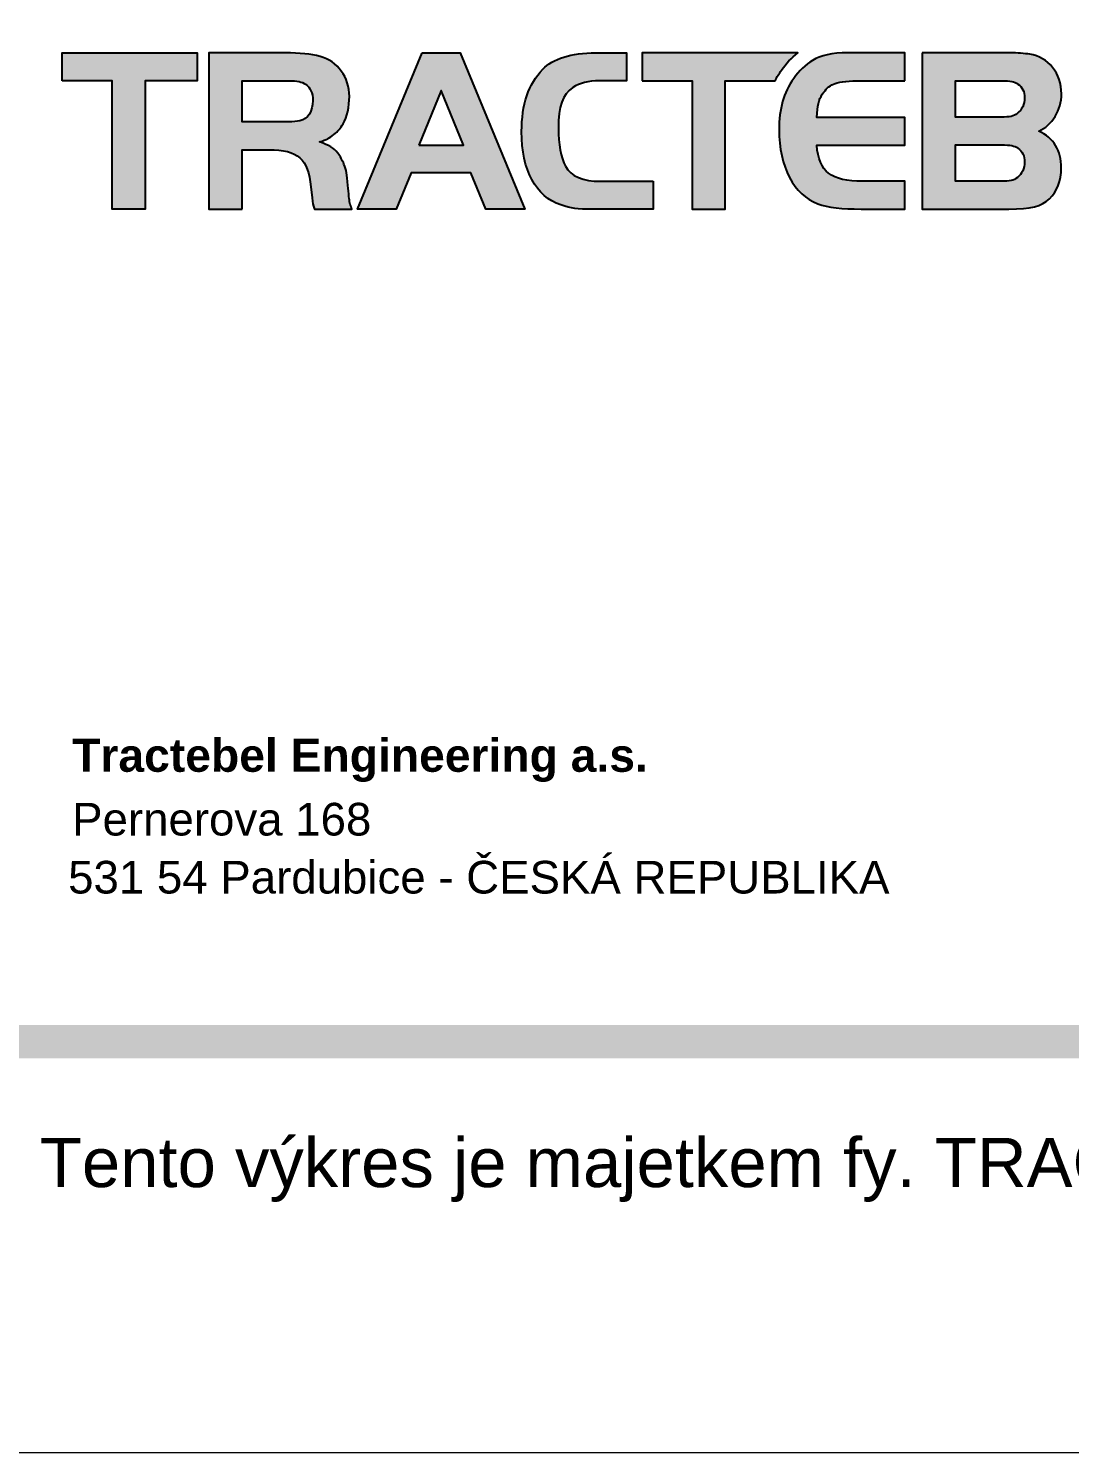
# Paper-space layout 'A3' of a CAD drawing. Header units: millimetres. Extents: x 151 to 571, y 160 to 457.
# Drawn here: x 190.04 to 221.73, y 159.96 to 203.32 of the extents above; entities that cross this region are included whole.
import ezdxf
from ezdxf.enums import TextEntityAlignment as Align

# ---------------------------------------------------------------- set-up
doc = ezdxf.new("R2010")
doc.units = ezdxf.units.MM
doc.header["$LTSCALE"] = 0.5
doc.layers.add('Border', color=7, linetype='Continuous', lineweight=0)
doc.layers.add('Border_TextCZ', color=7, linetype='Continuous', lineweight=0)
for name, color, linetype in [('Border_TextCZAtr', 7, 'Continuous'), ('BorderBW', 7, 'Continuous'), ('BorderColor', 7, 'Continuous')]:
    doc.layers.add(name, color=color, linetype=linetype)
doc.styles.add('Arial Unicode', font='ARIALUNI.TTF', dxfattribs={"width": 1.428571, "height": 0.007})
doc.styles.add('Arial_1.5', font='arial.ttf', dxfattribs={"height": 1.5})
doc.styles.add('Arial_4.0', font='arial.ttf', dxfattribs={"width": 0.9, "height": 4})
doc.styles.add('Arial_6.5', font='arial.ttf', dxfattribs={"width": 0.8, "height": 6.5})
doc.styles.get("Standard").update_dxf_attribs({"font": 'arial.ttf'})
doc.styles.add('Style-@Arial Unicode MS', font='ARIALUNI.TTF')

# ---------------------------------------------------------------- blocks, each defined once
blk = doc.blocks.new('LogoTE')
at = {"layer": 'BorderColor', "true_color": 0x1c2691, "extrusion": (0, 0, -1)}
blk.add_hatch(color=164, dxfattribs=at).paths.add_polyline_path([(29.883, 1.088), (29.883, 6.299), (27.781, 6.299), (27.781, 7.43), (33.25, 7.43), (33.25, 6.299), (31.224, 6.299), (31.224, 1.088)])
h = blk.add_hatch(color=164, dxfattribs=at)
edge = h.paths.add_edge_path()
edge.add_spline(control_points=[(24.202, 7.43), (23.603, 7.43), (23.156, 7.383), (22.786, 7.288), (22.071, 7.089), (21.597, 6.442), (21.597, 5.662), (21.597, 5.261), (21.693, 4.814), (21.853, 4.55), (21.939, 4.387), (22.063, 4.235), (22.226, 4.111), (22.405, 3.969), (22.51, 3.911), (22.805, 3.816)], knot_values=[0, 0, 0, 0, 0.2, 0.2, 0.2, 0.4, 0.4, 0.4, 0.6, 0.6, 0.6, 0.8, 0.8, 0.8, 1, 1, 1, 1], degree=3, periodic=0)
edge.add_spline(control_points=[(22.805, 3.816), (22.405, 3.674), (22.244, 3.579), (22.063, 3.361), (21.967, 3.227), (21.883, 3.075), (21.815, 2.914), (21.711, 2.657), (21.693, 2.524), (21.654, 2.048), (21.644, 1.895), (21.626, 1.745), (21.616, 1.6), (21.588, 1.363), (21.568, 1.296), (21.502, 1.088)], knot_values=[0, 0, 0, 0, 0.2, 0.2, 0.2, 0.4, 0.4, 0.4, 0.6, 0.6, 0.6, 0.8, 0.8, 0.8, 1, 1, 1, 1], degree=3, periodic=0)
edge.add_line((21.502, 1.088), (23.014, 1.088))
edge.add_spline(control_points=[(23.014, 1.088), (23.071, 1.269), (23.09, 1.334), (23.11, 1.544)], knot_values=[0, 0, 0, 0, 1, 1, 1, 1], degree=3, periodic=0)
edge.add_line((23.11, 1.544), (23.156, 1.99))
edge.add_spline(control_points=[(23.156, 1.99), (23.271, 3.14), (23.671, 3.494), (24.868, 3.494)], knot_values=[0, 0, 0, 0, 1, 1, 1, 1], degree=3, periodic=0)
edge.add_line((24.868, 3.494), (25.953, 3.494))
edge.add_line((25.953, 3.494), (25.953, 1.088))
edge.add_line((25.953, 1.088), (27.302, 1.088))
edge.add_line((27.302, 1.088), (27.302, 7.43))
edge.add_line((27.302, 7.43), (24.202, 7.43))
edge = h.paths.add_edge_path(flags=16)
edge.add_spline(control_points=[(24.059, 4.625), (23.888, 4.625), (23.718, 4.644), (23.603, 4.672), (23.28, 4.749), (23.08, 5.053), (23.08, 5.499), (23.08, 5.794), (23.184, 6.022), (23.375, 6.156), (23.527, 6.26), (23.7, 6.299), (24.059, 6.299)], knot_values=[0, 0, 0, 0, 0.25, 0.25, 0.25, 0.5, 0.5, 0.5, 0.75, 0.75, 0.75, 1, 1, 1, 1], degree=3, periodic=0)
edge.add_line((24.059, 6.299), (25.953, 6.299))
edge.add_line((25.953, 6.299), (25.953, 4.625))
edge.add_line((25.953, 4.625), (24.059, 4.625))
h = blk.add_hatch(color=164, dxfattribs=at)
h.paths.add_polyline_path([(14.469, 1.088), (17.095, 7.43), (18.643, 7.43), (21.27, 1.088), (19.691, 1.088), (19.083, 2.561), (16.666, 2.561), (16.058, 1.088)])
h.paths.add_polyline_path([(16.97, 3.683), (17.873, 5.908), (18.777, 3.683)], flags=16)
at = {"layer": 'BorderColor', "true_color": 0x1c2691}
h = blk.add_hatch(color=164, dxfattribs=at)
edge = h.paths.add_edge_path()
edge.add_line((-9.27, 2.217), (-11.39, 2.217))
edge.add_spline(control_points=[(-11.39, 2.217), (-12.132, 2.217), (-12.599, 2.408), (-12.818, 2.826), (-13.009, 3.179), (-13.114, 3.738), (-13.114, 4.367), (-13.114, 5.261), (-12.941, 5.746), (-12.523, 6.022), (-12.237, 6.212), (-11.914, 6.296), (-11.438, 6.296)], knot_values=[0, 0, 0, 0, 0.25, 0.25, 0.25, 0.5, 0.5, 0.5, 0.75, 0.75, 0.75, 1, 1, 1, 1], degree=3, periodic=0)
edge.add_line((-11.438, 6.296), (-10.348, 6.296))
edge.add_line((-10.348, 6.296), (-10.348, 7.429))
edge.add_line((-10.348, 7.429), (-11.592, 7.429))
edge.add_spline(control_points=[(-11.592, 7.429), (-12.599, 7.429), (-13.333, 7.2), (-13.75, 6.764), (-14.321, 6.173), (-14.605, 5.336), (-14.605, 4.233), (-14.605, 2.664), (-14.036, 1.598), (-13.009, 1.257), (-12.553, 1.105), (-12.428, 1.085), (-11.659, 1.085)], knot_values=[0, 0, 0, 0, 0.25, 0.25, 0.25, 0.5, 0.5, 0.5, 0.75, 0.75, 0.75, 1, 1, 1, 1], degree=3, periodic=0)
edge.add_line((-11.659, 1.085), (-9.27, 1.085))
edge.add_line((-9.27, 1.085), (-9.27, 2.217))
at = {"layer": 'BorderColor', "true_color": 0x1c2691, "extrusion": (0, 0, -1)}
h = blk.add_hatch(color=164, dxfattribs=at)
edge = h.paths.add_edge_path()
edge.add_line((9.711, 6.299), (9.711, 7.43))
edge.add_line((9.711, 7.43), (3.396, 7.43))
edge.add_spline(control_points=[(3.396, 7.43), (3.651, 7.23), (3.875, 6.992), (4.052, 6.733), (4.156, 6.59), (4.243, 6.448), (4.32, 6.299)], knot_values=[0, 0, 0, 0, 0.5, 0.5, 0.5, 1, 1, 1, 1], degree=3, periodic=0)
edge.add_line((4.32, 6.299), (6.345, 6.299))
edge.add_line((6.345, 6.299), (6.345, 1.088))
edge.add_line((6.345, 1.088), (7.688, 1.088))
edge.add_line((7.688, 1.088), (7.688, 6.299))
edge.add_line((7.688, 6.299), (9.711, 6.299))
h = blk.add_hatch(color=164, dxfattribs=at)
edge = h.paths.add_edge_path()
edge.add_line((-0.944, 6.299), (0.818, 6.299))
edge.add_spline(control_points=[(0.818, 6.299), (1.302, 6.299), (1.663, 6.26), (1.882, 6.184), (2.054, 6.126), (2.214, 6.004), (2.337, 5.833), (2.519, 5.603), (2.576, 5.405), (2.605, 4.977)], knot_values=[0, 0, 0, 0, 0.333333, 0.333333, 0.333333, 0.666667, 0.666667, 0.666667, 1, 1, 1, 1], degree=3, periodic=0)
edge.add_line((2.605, 4.977), (2.624, 4.805))
edge.add_line((2.624, 4.805), (-0.944, 4.805))
edge.add_line((-0.944, 4.805), (-0.944, 3.683))
edge.add_line((-0.944, 3.683), (2.624, 3.683))
edge.add_spline(control_points=[(2.624, 3.683), (2.529, 2.59), (2.054, 2.219), (0.759, 2.219)], knot_values=[0, 0, 0, 0, 1, 1, 1, 1], degree=3, periodic=0)
edge.add_line((0.759, 2.219), (-0.944, 2.219))
edge.add_line((-0.944, 2.219), (-0.944, 1.088))
edge.add_line((-0.944, 1.088), (0.818, 1.088))
edge.add_spline(control_points=[(0.818, 1.088), (1.607, 1.088), (2.159, 1.155), (2.586, 1.306), (3.546, 1.647), (4.154, 2.81), (4.154, 4.312), (4.154, 5.167), (3.974, 5.804), (3.555, 6.393), (3.346, 6.698), (3.081, 6.946), (2.795, 7.126), (2.453, 7.335), (2.033, 7.43), (1.339, 7.43)], knot_values=[0, 0, 0, 0, 0.2, 0.2, 0.2, 0.4, 0.4, 0.4, 0.6, 0.6, 0.6, 0.8, 0.8, 0.8, 1, 1, 1, 1], degree=3, periodic=0)
edge.add_line((1.339, 7.43), (-0.944, 7.43))
edge.add_line((-0.944, 7.43), (-0.944, 6.299))
h = blk.add_hatch(color=164, dxfattribs=at)
edge = h.paths.add_edge_path()
edge.add_spline(control_points=[(-5.244, 7.43), (-5.491, 7.43), (-5.823, 7.403), (-6.024, 7.374), (-6.776, 7.259), (-7.308, 6.594), (-7.308, 5.767), (-7.308, 5.11), (-6.917, 4.473), (-6.385, 4.254)], knot_values=[0, 0, 0, 0, 0.333333, 0.333333, 0.333333, 0.666667, 0.666667, 0.666667, 1, 1, 1, 1], degree=3, periodic=0)
edge.add_spline(control_points=[(-6.385, 4.254), (-6.994, 3.978), (-7.299, 3.466), (-7.299, 2.761), (-7.299, 2.237), (-7.136, 1.791), (-6.823, 1.506), (-6.48, 1.193), (-6.08, 1.088), (-5.168, 1.088)], knot_values=[0, 0, 0, 0, 0.333333, 0.333333, 0.333333, 0.666667, 0.666667, 0.666667, 1, 1, 1, 1], degree=3, periodic=0)
edge.add_line((-5.168, 1.088), (-1.658, 1.088))
edge.add_line((-1.658, 1.088), (-1.658, 7.43))
edge.add_line((-1.658, 7.43), (-5.244, 7.43))
edge = h.paths.add_edge_path(flags=16)
edge.add_spline(control_points=[(-4.843, 4.823), (-5.234, 4.823), (-5.357, 4.842), (-5.519, 4.977), (-5.7, 5.11), (-5.814, 5.348), (-5.814, 5.603), (-5.814, 5.852), (-5.718, 6.052), (-5.539, 6.165), (-5.385, 6.271), (-5.244, 6.299), (-4.873, 6.299)], knot_values=[0, 0, 0, 0, 0.25, 0.25, 0.25, 0.5, 0.5, 0.5, 0.75, 0.75, 0.75, 1, 1, 1, 1], degree=3, periodic=0)
edge.add_line((-4.873, 6.299), (-3.008, 6.299))
edge.add_line((-3.008, 6.299), (-3.008, 4.823))
edge.add_line((-3.008, 4.823), (-4.843, 4.823))
edge = h.paths.add_edge_path(flags=16)
edge.add_spline(control_points=[(-4.843, 2.22), (-5.234, 2.22), (-5.357, 2.237), (-5.519, 2.371), (-5.7, 2.505), (-5.814, 2.742), (-5.814, 2.998), (-5.814, 3.247), (-5.718, 3.445), (-5.539, 3.559), (-5.385, 3.665), (-5.244, 3.692), (-4.873, 3.692)], knot_values=[0, 0, 0, 0, 0.25, 0.25, 0.25, 0.5, 0.5, 0.5, 0.75, 0.75, 0.75, 1, 1, 1, 1], degree=3, periodic=0)
edge.add_line((-4.873, 3.692), (-3.008, 3.692))
edge.add_line((-3.008, 3.692), (-3.008, 2.22))
edge.add_line((-3.008, 2.22), (-4.843, 2.22))
at = {"layer": 'BorderColor', "color": 164, "true_color": 0x1c2691, "flags": 128}
for points in [[(-33.25, 6.299), (-33.25, 7.43), (-27.781, 7.43), (-27.781, 6.299), (-29.883, 6.299), (-29.883, 1.088), (-31.224, 1.088), (-31.224, 6.299), (-33.25, 6.299)], [(-18.643, 7.43), (-17.095, 7.43), (-14.469, 1.088), (-16.058, 1.088), (-16.666, 2.561), (-19.083, 2.561), (-19.691, 1.088), (-21.27, 1.088), (-18.643, 7.43)], [(-18.777, 3.683), (-16.97, 3.683), (-17.873, 5.908), (-18.777, 3.683)]]:
    blk.add_lwpolyline(points, dxfattribs=at)
at = {"layer": 'BorderColor', "color": 164, "true_color": 0x1c2691}
for points, knots in [([(-25.953, 1.088), (-25.953, 1.088), (-27.302, 1.088), (-27.302, 1.088), (-27.302, 1.088), (-27.302, 7.43), (-27.302, 7.43), (-27.302, 7.43), (-24.202, 7.43), (-24.202, 7.43), (-23.603, 7.43), (-23.156, 7.383), (-22.786, 7.288), (-22.071, 7.089), (-21.597, 6.442), (-21.597, 5.662), (-21.597, 5.261), (-21.693, 4.814), (-21.853, 4.55), (-21.939, 4.387), (-22.063, 4.235), (-22.226, 4.111), (-22.405, 3.969), (-22.51, 3.911), (-22.805, 3.816), (-22.405, 3.674), (-22.244, 3.579), (-22.063, 3.361), (-21.967, 3.227), (-21.883, 3.075), (-21.815, 2.914), (-21.711, 2.657), (-21.693, 2.524), (-21.654, 2.048), (-21.644, 1.895), (-21.626, 1.745), (-21.616, 1.6), (-21.588, 1.363), (-21.568, 1.296), (-21.502, 1.088), (-21.502, 1.088), (-23.014, 1.088), (-23.014, 1.088), (-23.071, 1.269), (-23.09, 1.334), (-23.11, 1.544), (-23.11, 1.544), (-23.156, 1.99), (-23.156, 1.99), (-23.271, 3.14), (-23.671, 3.494), (-24.868, 3.494), (-24.868, 3.494), (-25.953, 3.494), (-25.953, 3.494), (-25.953, 3.494), (-25.953, 1.088), (-25.953, 1.088)], [0, 0, 0, 0, 1, 1, 1, 2, 2, 2, 3, 3, 3, 4, 4, 4, 5, 5, 5, 6, 6, 6, 7, 7, 7, 8, 8, 8, 9, 9, 9, 10, 10, 10, 11, 11, 11, 12, 12, 12, 13, 13, 13, 14, 14, 14, 15, 15, 15, 16, 16, 16, 17, 17, 17, 18, 18, 18, 19, 19, 19, 19]), ([(-9.27, 2.217), (-9.27, 2.217), (-11.39, 2.217), (-11.39, 2.217), (-12.132, 2.217), (-12.599, 2.408), (-12.818, 2.826), (-13.009, 3.179), (-13.114, 3.738), (-13.114, 4.367), (-13.114, 5.261), (-12.941, 5.746), (-12.523, 6.022), (-12.237, 6.212), (-11.914, 6.296), (-11.438, 6.296), (-11.438, 6.296), (-10.348, 6.296), (-10.348, 6.296), (-10.348, 6.296), (-10.348, 7.429), (-10.348, 7.429), (-10.348, 7.429), (-11.592, 7.429), (-11.592, 7.429), (-12.599, 7.429), (-13.333, 7.2), (-13.75, 6.764), (-14.321, 6.173), (-14.605, 5.336), (-14.605, 4.233), (-14.605, 2.664), (-14.036, 1.598), (-13.009, 1.257), (-12.553, 1.105), (-12.428, 1.085), (-11.659, 1.085), (-11.659, 1.085), (-9.27, 1.085), (-9.27, 1.085), (-9.27, 1.085), (-9.27, 2.217), (-9.27, 2.217)], [0, 0, 0, 0, 1, 1, 1, 2, 2, 2, 3, 3, 3, 4, 4, 4, 5, 5, 5, 6, 6, 6, 7, 7, 7, 8, 8, 8, 9, 9, 9, 10, 10, 10, 11, 11, 11, 12, 12, 12, 13, 13, 13, 14, 14, 14, 14]), ([(-9.711, 6.299), (-9.711, 6.299), (-9.711, 7.43), (-9.711, 7.43), (-9.711, 7.43), (-3.396, 7.43), (-3.396, 7.43), (-3.651, 7.23), (-3.875, 6.992), (-4.052, 6.733), (-4.156, 6.59), (-4.243, 6.448), (-4.32, 6.299), (-4.32, 6.299), (-6.345, 6.299), (-6.345, 6.299), (-6.345, 6.299), (-6.345, 1.088), (-6.345, 1.088), (-6.345, 1.088), (-7.688, 1.088), (-7.688, 1.088), (-7.688, 1.088), (-7.688, 6.299), (-7.688, 6.299), (-7.688, 6.299), (-9.711, 6.299), (-9.711, 6.299)], [0, 0, 0, 0, 1, 1, 1, 2, 2, 2, 3, 3, 3, 4, 4, 4, 5, 5, 5, 6, 6, 6, 7, 7, 7, 8, 8, 8, 9, 9, 9, 9]), ([(0.944, 6.299), (0.944, 6.299), (-0.818, 6.299), (-0.818, 6.299), (-1.302, 6.299), (-1.663, 6.26), (-1.882, 6.184), (-2.054, 6.126), (-2.214, 6.004), (-2.337, 5.833), (-2.519, 5.603), (-2.576, 5.405), (-2.605, 4.977), (-2.605, 4.977), (-2.624, 4.805), (-2.624, 4.805), (-2.624, 4.805), (0.944, 4.805), (0.944, 4.805), (0.944, 4.805), (0.944, 3.683), (0.944, 3.683), (0.944, 3.683), (-2.624, 3.683), (-2.624, 3.683), (-2.529, 2.59), (-2.054, 2.219), (-0.759, 2.219), (-0.759, 2.219), (0.944, 2.219), (0.944, 2.219), (0.944, 2.219), (0.944, 1.088), (0.944, 1.088), (0.944, 1.088), (-0.818, 1.088), (-0.818, 1.088), (-1.607, 1.088), (-2.159, 1.155), (-2.586, 1.306), (-3.546, 1.647), (-4.154, 2.81), (-4.154, 4.312), (-4.154, 5.167), (-3.974, 5.804), (-3.555, 6.393), (-3.346, 6.698), (-3.081, 6.946), (-2.795, 7.126), (-2.453, 7.335), (-2.033, 7.43), (-1.339, 7.43), (-1.339, 7.43), (0.944, 7.43), (0.944, 7.43), (0.944, 7.43), (0.944, 6.299), (0.944, 6.299)], [0, 0, 0, 0, 1, 1, 1, 2, 2, 2, 3, 3, 3, 4, 4, 4, 5, 5, 5, 6, 6, 6, 7, 7, 7, 8, 8, 8, 9, 9, 9, 10, 10, 10, 11, 11, 11, 12, 12, 12, 13, 13, 13, 14, 14, 14, 15, 15, 15, 16, 16, 16, 17, 17, 17, 18, 18, 18, 19, 19, 19, 19]), ([(1.658, 7.43), (1.658, 7.43), (5.244, 7.43), (5.244, 7.43), (5.491, 7.43), (5.823, 7.403), (6.024, 7.374), (6.776, 7.259), (7.308, 6.594), (7.308, 5.767), (7.308, 5.11), (6.917, 4.473), (6.385, 4.254), (6.994, 3.978), (7.299, 3.466), (7.299, 2.761), (7.299, 2.237), (7.136, 1.791), (6.823, 1.506), (6.48, 1.193), (6.08, 1.088), (5.168, 1.088), (5.168, 1.088), (1.658, 1.088), (1.658, 1.088), (1.658, 1.088), (1.658, 7.43), (1.658, 7.43)], [0, 0, 0, 0, 1, 1, 1, 2, 2, 2, 3, 3, 3, 4, 4, 4, 5, 5, 5, 6, 6, 6, 7, 7, 7, 8, 8, 8, 9, 9, 9, 9]), ([(-24.059, 4.625), (-23.888, 4.625), (-23.718, 4.644), (-23.603, 4.672), (-23.28, 4.749), (-23.08, 5.053), (-23.08, 5.499), (-23.08, 5.794), (-23.184, 6.022), (-23.375, 6.156), (-23.527, 6.26), (-23.7, 6.299), (-24.059, 6.299), (-24.059, 6.299), (-25.953, 6.299), (-25.953, 6.299), (-25.953, 6.299), (-25.953, 4.625), (-25.953, 4.625), (-25.953, 4.625), (-24.059, 4.625), (-24.059, 4.625)], [0, 0, 0, 0, 1, 1, 1, 2, 2, 2, 3, 3, 3, 4, 4, 4, 5, 5, 5, 6, 6, 6, 7, 7, 7, 7]), ([(4.843, 4.823), (5.234, 4.823), (5.357, 4.842), (5.519, 4.977), (5.7, 5.11), (5.814, 5.348), (5.814, 5.603), (5.814, 5.852), (5.718, 6.052), (5.539, 6.165), (5.385, 6.271), (5.244, 6.299), (4.873, 6.299), (4.873, 6.299), (3.008, 6.299), (3.008, 6.299), (3.008, 6.299), (3.008, 4.823), (3.008, 4.823), (3.008, 4.823), (4.843, 4.823), (4.843, 4.823)], [0, 0, 0, 0, 1, 1, 1, 2, 2, 2, 3, 3, 3, 4, 4, 4, 5, 5, 5, 6, 6, 6, 7, 7, 7, 7]), ([(4.843, 2.22), (5.234, 2.22), (5.357, 2.237), (5.519, 2.371), (5.7, 2.505), (5.814, 2.742), (5.814, 2.998), (5.814, 3.247), (5.718, 3.445), (5.539, 3.559), (5.385, 3.665), (5.244, 3.692), (4.873, 3.692), (4.873, 3.692), (3.008, 3.692), (3.008, 3.692), (3.008, 3.692), (3.008, 2.22), (3.008, 2.22), (3.008, 2.22), (4.843, 2.22), (4.843, 2.22)], [0, 0, 0, 0, 1, 1, 1, 2, 2, 2, 3, 3, 3, 4, 4, 4, 5, 5, 5, 6, 6, 6, 7, 7, 7, 7])]:
    blk.add_open_spline(points, degree=3, knots=knots, dxfattribs=at)
blk = doc.blocks.new('LogoTEbw')
at = {"layer": 'BorderBW', "extrusion": (0, 0, -1)}
blk.add_hatch(color=256, dxfattribs=at).paths.add_polyline_path([(29.883, 1.088), (29.883, 6.299), (27.781, 6.299), (27.781, 7.43), (33.25, 7.43), (33.25, 6.299), (31.224, 6.299), (31.224, 1.088)])
h = blk.add_hatch(color=256, dxfattribs=at)
edge = h.paths.add_edge_path()
edge.add_spline(control_points=[(24.202, 7.43), (23.603, 7.43), (23.156, 7.383), (22.786, 7.288), (22.071, 7.089), (21.597, 6.442), (21.597, 5.662), (21.597, 5.261), (21.693, 4.814), (21.853, 4.55), (21.939, 4.387), (22.063, 4.235), (22.226, 4.111), (22.405, 3.969), (22.51, 3.911), (22.805, 3.816)], knot_values=[0, 0, 0, 0, 0.2, 0.2, 0.2, 0.4, 0.4, 0.4, 0.6, 0.6, 0.6, 0.8, 0.8, 0.8, 1, 1, 1, 1], degree=3, periodic=0)
edge.add_spline(control_points=[(22.805, 3.816), (22.405, 3.674), (22.244, 3.579), (22.063, 3.361), (21.967, 3.227), (21.883, 3.075), (21.815, 2.914), (21.711, 2.657), (21.693, 2.524), (21.654, 2.048), (21.644, 1.895), (21.626, 1.745), (21.616, 1.6), (21.588, 1.363), (21.568, 1.296), (21.502, 1.088)], knot_values=[0, 0, 0, 0, 0.2, 0.2, 0.2, 0.4, 0.4, 0.4, 0.6, 0.6, 0.6, 0.8, 0.8, 0.8, 1, 1, 1, 1], degree=3, periodic=0)
edge.add_line((21.502, 1.088), (23.014, 1.088))
edge.add_spline(control_points=[(23.014, 1.088), (23.071, 1.269), (23.09, 1.334), (23.11, 1.544)], knot_values=[0, 0, 0, 0, 1, 1, 1, 1], degree=3, periodic=0)
edge.add_line((23.11, 1.544), (23.156, 1.99))
edge.add_spline(control_points=[(23.156, 1.99), (23.271, 3.14), (23.671, 3.494), (24.868, 3.494)], knot_values=[0, 0, 0, 0, 1, 1, 1, 1], degree=3, periodic=0)
edge.add_line((24.868, 3.494), (25.953, 3.494))
edge.add_line((25.953, 3.494), (25.953, 1.088))
edge.add_line((25.953, 1.088), (27.302, 1.088))
edge.add_line((27.302, 1.088), (27.302, 7.43))
edge.add_line((27.302, 7.43), (24.202, 7.43))
edge = h.paths.add_edge_path(flags=16)
edge.add_spline(control_points=[(24.059, 4.625), (23.888, 4.625), (23.718, 4.644), (23.603, 4.672), (23.28, 4.749), (23.08, 5.053), (23.08, 5.499), (23.08, 5.794), (23.184, 6.022), (23.375, 6.156), (23.527, 6.26), (23.7, 6.299), (24.059, 6.299)], knot_values=[0, 0, 0, 0, 0.25, 0.25, 0.25, 0.5, 0.5, 0.5, 0.75, 0.75, 0.75, 1, 1, 1, 1], degree=3, periodic=0)
edge.add_line((24.059, 6.299), (25.953, 6.299))
edge.add_line((25.953, 6.299), (25.953, 4.625))
edge.add_line((25.953, 4.625), (24.059, 4.625))
h = blk.add_hatch(color=256, dxfattribs=at)
h.paths.add_polyline_path([(14.469, 1.088), (17.095, 7.43), (18.643, 7.43), (21.27, 1.088), (19.691, 1.088), (19.083, 2.561), (16.666, 2.561), (16.058, 1.088)])
h.paths.add_polyline_path([(16.97, 3.683), (17.873, 5.908), (18.777, 3.683)], flags=16)
at = {"layer": 'BorderBW'}
h = blk.add_hatch(color=256, dxfattribs=at)
edge = h.paths.add_edge_path()
edge.add_line((-9.27, 2.217), (-11.39, 2.217))
edge.add_spline(control_points=[(-11.39, 2.217), (-12.132, 2.217), (-12.599, 2.408), (-12.818, 2.826), (-13.009, 3.179), (-13.114, 3.738), (-13.114, 4.367), (-13.114, 5.261), (-12.941, 5.746), (-12.523, 6.022), (-12.237, 6.212), (-11.914, 6.296), (-11.438, 6.296)], knot_values=[0, 0, 0, 0, 0.25, 0.25, 0.25, 0.5, 0.5, 0.5, 0.75, 0.75, 0.75, 1, 1, 1, 1], degree=3, periodic=0)
edge.add_line((-11.438, 6.296), (-10.348, 6.296))
edge.add_line((-10.348, 6.296), (-10.348, 7.429))
edge.add_line((-10.348, 7.429), (-11.592, 7.429))
edge.add_spline(control_points=[(-11.592, 7.429), (-12.599, 7.429), (-13.333, 7.2), (-13.75, 6.764), (-14.321, 6.173), (-14.605, 5.336), (-14.605, 4.233), (-14.605, 2.664), (-14.036, 1.598), (-13.009, 1.257), (-12.553, 1.105), (-12.428, 1.085), (-11.659, 1.085)], knot_values=[0, 0, 0, 0, 0.25, 0.25, 0.25, 0.5, 0.5, 0.5, 0.75, 0.75, 0.75, 1, 1, 1, 1], degree=3, periodic=0)
edge.add_line((-11.659, 1.085), (-9.27, 1.085))
edge.add_line((-9.27, 1.085), (-9.27, 2.217))
at = {"layer": 'BorderBW', "extrusion": (0, 0, -1)}
h = blk.add_hatch(color=256, dxfattribs=at)
edge = h.paths.add_edge_path()
edge.add_line((9.711, 6.299), (9.711, 7.43))
edge.add_line((9.711, 7.43), (3.396, 7.43))
edge.add_spline(control_points=[(3.396, 7.43), (3.651, 7.23), (3.875, 6.992), (4.052, 6.733), (4.156, 6.59), (4.243, 6.448), (4.32, 6.299)], knot_values=[0, 0, 0, 0, 0.5, 0.5, 0.5, 1, 1, 1, 1], degree=3, periodic=0)
edge.add_line((4.32, 6.299), (6.345, 6.299))
edge.add_line((6.345, 6.299), (6.345, 1.088))
edge.add_line((6.345, 1.088), (7.688, 1.088))
edge.add_line((7.688, 1.088), (7.688, 6.299))
edge.add_line((7.688, 6.299), (9.711, 6.299))
h = blk.add_hatch(color=256, dxfattribs=at)
edge = h.paths.add_edge_path()
edge.add_line((-0.944, 6.299), (0.818, 6.299))
edge.add_spline(control_points=[(0.818, 6.299), (1.302, 6.299), (1.663, 6.26), (1.882, 6.184), (2.054, 6.126), (2.214, 6.004), (2.337, 5.833), (2.519, 5.603), (2.576, 5.405), (2.605, 4.977)], knot_values=[0, 0, 0, 0, 0.333333, 0.333333, 0.333333, 0.666667, 0.666667, 0.666667, 1, 1, 1, 1], degree=3, periodic=0)
edge.add_line((2.605, 4.977), (2.624, 4.805))
edge.add_line((2.624, 4.805), (-0.944, 4.805))
edge.add_line((-0.944, 4.805), (-0.944, 3.683))
edge.add_line((-0.944, 3.683), (2.624, 3.683))
edge.add_spline(control_points=[(2.624, 3.683), (2.529, 2.59), (2.054, 2.219), (0.759, 2.219)], knot_values=[0, 0, 0, 0, 1, 1, 1, 1], degree=3, periodic=0)
edge.add_line((0.759, 2.219), (-0.944, 2.219))
edge.add_line((-0.944, 2.219), (-0.944, 1.088))
edge.add_line((-0.944, 1.088), (0.818, 1.088))
edge.add_spline(control_points=[(0.818, 1.088), (1.607, 1.088), (2.159, 1.155), (2.586, 1.306), (3.546, 1.647), (4.154, 2.81), (4.154, 4.312), (4.154, 5.167), (3.974, 5.804), (3.555, 6.393), (3.346, 6.698), (3.081, 6.946), (2.795, 7.126), (2.453, 7.335), (2.033, 7.43), (1.339, 7.43)], knot_values=[0, 0, 0, 0, 0.2, 0.2, 0.2, 0.4, 0.4, 0.4, 0.6, 0.6, 0.6, 0.8, 0.8, 0.8, 1, 1, 1, 1], degree=3, periodic=0)
edge.add_line((1.339, 7.43), (-0.944, 7.43))
edge.add_line((-0.944, 7.43), (-0.944, 6.299))
h = blk.add_hatch(color=256, dxfattribs=at)
edge = h.paths.add_edge_path()
edge.add_spline(control_points=[(-5.244, 7.43), (-5.491, 7.43), (-5.823, 7.403), (-6.024, 7.374), (-6.776, 7.259), (-7.308, 6.594), (-7.308, 5.767), (-7.308, 5.11), (-6.917, 4.473), (-6.385, 4.254)], knot_values=[0, 0, 0, 0, 0.333333, 0.333333, 0.333333, 0.666667, 0.666667, 0.666667, 1, 1, 1, 1], degree=3, periodic=0)
edge.add_spline(control_points=[(-6.385, 4.254), (-6.994, 3.978), (-7.299, 3.466), (-7.299, 2.761), (-7.299, 2.237), (-7.136, 1.791), (-6.823, 1.506), (-6.48, 1.193), (-6.08, 1.088), (-5.168, 1.088)], knot_values=[0, 0, 0, 0, 0.333333, 0.333333, 0.333333, 0.666667, 0.666667, 0.666667, 1, 1, 1, 1], degree=3, periodic=0)
edge.add_line((-5.168, 1.088), (-1.658, 1.088))
edge.add_line((-1.658, 1.088), (-1.658, 7.43))
edge.add_line((-1.658, 7.43), (-5.244, 7.43))
edge = h.paths.add_edge_path(flags=16)
edge.add_spline(control_points=[(-4.843, 4.823), (-5.234, 4.823), (-5.357, 4.842), (-5.519, 4.977), (-5.7, 5.11), (-5.814, 5.348), (-5.814, 5.603), (-5.814, 5.852), (-5.718, 6.052), (-5.539, 6.165), (-5.385, 6.271), (-5.244, 6.299), (-4.873, 6.299)], knot_values=[0, 0, 0, 0, 0.25, 0.25, 0.25, 0.5, 0.5, 0.5, 0.75, 0.75, 0.75, 1, 1, 1, 1], degree=3, periodic=0)
edge.add_line((-4.873, 6.299), (-3.008, 6.299))
edge.add_line((-3.008, 6.299), (-3.008, 4.823))
edge.add_line((-3.008, 4.823), (-4.843, 4.823))
edge = h.paths.add_edge_path(flags=16)
edge.add_spline(control_points=[(-4.843, 2.22), (-5.234, 2.22), (-5.357, 2.237), (-5.519, 2.371), (-5.7, 2.505), (-5.814, 2.742), (-5.814, 2.998), (-5.814, 3.247), (-5.718, 3.445), (-5.539, 3.559), (-5.385, 3.665), (-5.244, 3.692), (-4.873, 3.692)], knot_values=[0, 0, 0, 0, 0.25, 0.25, 0.25, 0.5, 0.5, 0.5, 0.75, 0.75, 0.75, 1, 1, 1, 1], degree=3, periodic=0)
edge.add_line((-4.873, 3.692), (-3.008, 3.692))
edge.add_line((-3.008, 3.692), (-3.008, 2.22))
edge.add_line((-3.008, 2.22), (-4.843, 2.22))
at = {"layer": 'BorderBW', "flags": 128}
for points in [[(-33.25, 6.299), (-33.25, 7.43), (-27.781, 7.43), (-27.781, 6.299), (-29.883, 6.299), (-29.883, 1.088), (-31.224, 1.088), (-31.224, 6.299), (-33.25, 6.299)], [(-18.643, 7.43), (-17.095, 7.43), (-14.469, 1.088), (-16.058, 1.088), (-16.666, 2.561), (-19.083, 2.561), (-19.691, 1.088), (-21.27, 1.088), (-18.643, 7.43)], [(-18.777, 3.683), (-16.97, 3.683), (-17.873, 5.908), (-18.777, 3.683)]]:
    blk.add_lwpolyline(points, dxfattribs=at)
at = {"layer": 'BorderBW'}
for points, knots in [([(-25.953, 1.088), (-25.953, 1.088), (-27.302, 1.088), (-27.302, 1.088), (-27.302, 1.088), (-27.302, 7.43), (-27.302, 7.43), (-27.302, 7.43), (-24.202, 7.43), (-24.202, 7.43), (-23.603, 7.43), (-23.156, 7.383), (-22.786, 7.288), (-22.071, 7.089), (-21.597, 6.442), (-21.597, 5.662), (-21.597, 5.261), (-21.693, 4.814), (-21.853, 4.55), (-21.939, 4.387), (-22.063, 4.235), (-22.226, 4.111), (-22.405, 3.969), (-22.51, 3.911), (-22.805, 3.816), (-22.405, 3.674), (-22.244, 3.579), (-22.063, 3.361), (-21.967, 3.227), (-21.883, 3.075), (-21.815, 2.914), (-21.711, 2.657), (-21.693, 2.524), (-21.654, 2.048), (-21.644, 1.895), (-21.626, 1.745), (-21.616, 1.6), (-21.588, 1.363), (-21.568, 1.296), (-21.502, 1.088), (-21.502, 1.088), (-23.014, 1.088), (-23.014, 1.088), (-23.071, 1.269), (-23.09, 1.334), (-23.11, 1.544), (-23.11, 1.544), (-23.156, 1.99), (-23.156, 1.99), (-23.271, 3.14), (-23.671, 3.494), (-24.868, 3.494), (-24.868, 3.494), (-25.953, 3.494), (-25.953, 3.494), (-25.953, 3.494), (-25.953, 1.088), (-25.953, 1.088)], [0, 0, 0, 0, 1, 1, 1, 2, 2, 2, 3, 3, 3, 4, 4, 4, 5, 5, 5, 6, 6, 6, 7, 7, 7, 8, 8, 8, 9, 9, 9, 10, 10, 10, 11, 11, 11, 12, 12, 12, 13, 13, 13, 14, 14, 14, 15, 15, 15, 16, 16, 16, 17, 17, 17, 18, 18, 18, 19, 19, 19, 19]), ([(-9.27, 2.217), (-9.27, 2.217), (-11.39, 2.217), (-11.39, 2.217), (-12.132, 2.217), (-12.599, 2.408), (-12.818, 2.826), (-13.009, 3.179), (-13.114, 3.738), (-13.114, 4.367), (-13.114, 5.261), (-12.941, 5.746), (-12.523, 6.022), (-12.237, 6.212), (-11.914, 6.296), (-11.438, 6.296), (-11.438, 6.296), (-10.348, 6.296), (-10.348, 6.296), (-10.348, 6.296), (-10.348, 7.429), (-10.348, 7.429), (-10.348, 7.429), (-11.592, 7.429), (-11.592, 7.429), (-12.599, 7.429), (-13.333, 7.2), (-13.75, 6.764), (-14.321, 6.173), (-14.605, 5.336), (-14.605, 4.233), (-14.605, 2.664), (-14.036, 1.598), (-13.009, 1.257), (-12.553, 1.105), (-12.428, 1.085), (-11.659, 1.085), (-11.659, 1.085), (-9.27, 1.085), (-9.27, 1.085), (-9.27, 1.085), (-9.27, 2.217), (-9.27, 2.217)], [0, 0, 0, 0, 1, 1, 1, 2, 2, 2, 3, 3, 3, 4, 4, 4, 5, 5, 5, 6, 6, 6, 7, 7, 7, 8, 8, 8, 9, 9, 9, 10, 10, 10, 11, 11, 11, 12, 12, 12, 13, 13, 13, 14, 14, 14, 14]), ([(-9.711, 6.299), (-9.711, 6.299), (-9.711, 7.43), (-9.711, 7.43), (-9.711, 7.43), (-3.396, 7.43), (-3.396, 7.43), (-3.651, 7.23), (-3.875, 6.992), (-4.052, 6.733), (-4.156, 6.59), (-4.243, 6.448), (-4.32, 6.299), (-4.32, 6.299), (-6.345, 6.299), (-6.345, 6.299), (-6.345, 6.299), (-6.345, 1.088), (-6.345, 1.088), (-6.345, 1.088), (-7.688, 1.088), (-7.688, 1.088), (-7.688, 1.088), (-7.688, 6.299), (-7.688, 6.299), (-7.688, 6.299), (-9.711, 6.299), (-9.711, 6.299)], [0, 0, 0, 0, 1, 1, 1, 2, 2, 2, 3, 3, 3, 4, 4, 4, 5, 5, 5, 6, 6, 6, 7, 7, 7, 8, 8, 8, 9, 9, 9, 9]), ([(0.944, 6.299), (0.944, 6.299), (-0.818, 6.299), (-0.818, 6.299), (-1.302, 6.299), (-1.663, 6.26), (-1.882, 6.184), (-2.054, 6.126), (-2.214, 6.004), (-2.337, 5.833), (-2.519, 5.603), (-2.576, 5.405), (-2.605, 4.977), (-2.605, 4.977), (-2.624, 4.805), (-2.624, 4.805), (-2.624, 4.805), (0.944, 4.805), (0.944, 4.805), (0.944, 4.805), (0.944, 3.683), (0.944, 3.683), (0.944, 3.683), (-2.624, 3.683), (-2.624, 3.683), (-2.529, 2.59), (-2.054, 2.219), (-0.759, 2.219), (-0.759, 2.219), (0.944, 2.219), (0.944, 2.219), (0.944, 2.219), (0.944, 1.088), (0.944, 1.088), (0.944, 1.088), (-0.818, 1.088), (-0.818, 1.088), (-1.607, 1.088), (-2.159, 1.155), (-2.586, 1.306), (-3.546, 1.647), (-4.154, 2.81), (-4.154, 4.312), (-4.154, 5.167), (-3.974, 5.804), (-3.555, 6.393), (-3.346, 6.698), (-3.081, 6.946), (-2.795, 7.126), (-2.453, 7.335), (-2.033, 7.43), (-1.339, 7.43), (-1.339, 7.43), (0.944, 7.43), (0.944, 7.43), (0.944, 7.43), (0.944, 6.299), (0.944, 6.299)], [0, 0, 0, 0, 1, 1, 1, 2, 2, 2, 3, 3, 3, 4, 4, 4, 5, 5, 5, 6, 6, 6, 7, 7, 7, 8, 8, 8, 9, 9, 9, 10, 10, 10, 11, 11, 11, 12, 12, 12, 13, 13, 13, 14, 14, 14, 15, 15, 15, 16, 16, 16, 17, 17, 17, 18, 18, 18, 19, 19, 19, 19]), ([(1.658, 7.43), (1.658, 7.43), (5.244, 7.43), (5.244, 7.43), (5.491, 7.43), (5.823, 7.403), (6.024, 7.374), (6.776, 7.259), (7.308, 6.594), (7.308, 5.767), (7.308, 5.11), (6.917, 4.473), (6.385, 4.254), (6.994, 3.978), (7.299, 3.466), (7.299, 2.761), (7.299, 2.237), (7.136, 1.791), (6.823, 1.506), (6.48, 1.193), (6.08, 1.088), (5.168, 1.088), (5.168, 1.088), (1.658, 1.088), (1.658, 1.088), (1.658, 1.088), (1.658, 7.43), (1.658, 7.43)], [0, 0, 0, 0, 1, 1, 1, 2, 2, 2, 3, 3, 3, 4, 4, 4, 5, 5, 5, 6, 6, 6, 7, 7, 7, 8, 8, 8, 9, 9, 9, 9]), ([(-24.059, 4.625), (-23.888, 4.625), (-23.718, 4.644), (-23.603, 4.672), (-23.28, 4.749), (-23.08, 5.053), (-23.08, 5.499), (-23.08, 5.794), (-23.184, 6.022), (-23.375, 6.156), (-23.527, 6.26), (-23.7, 6.299), (-24.059, 6.299), (-24.059, 6.299), (-25.953, 6.299), (-25.953, 6.299), (-25.953, 6.299), (-25.953, 4.625), (-25.953, 4.625), (-25.953, 4.625), (-24.059, 4.625), (-24.059, 4.625)], [0, 0, 0, 0, 1, 1, 1, 2, 2, 2, 3, 3, 3, 4, 4, 4, 5, 5, 5, 6, 6, 6, 7, 7, 7, 7]), ([(4.843, 4.823), (5.234, 4.823), (5.357, 4.842), (5.519, 4.977), (5.7, 5.11), (5.814, 5.348), (5.814, 5.603), (5.814, 5.852), (5.718, 6.052), (5.539, 6.165), (5.385, 6.271), (5.244, 6.299), (4.873, 6.299), (4.873, 6.299), (3.008, 6.299), (3.008, 6.299), (3.008, 6.299), (3.008, 4.823), (3.008, 4.823), (3.008, 4.823), (4.843, 4.823), (4.843, 4.823)], [0, 0, 0, 0, 1, 1, 1, 2, 2, 2, 3, 3, 3, 4, 4, 4, 5, 5, 5, 6, 6, 6, 7, 7, 7, 7]), ([(4.843, 2.22), (5.234, 2.22), (5.357, 2.237), (5.519, 2.371), (5.7, 2.505), (5.814, 2.742), (5.814, 2.998), (5.814, 3.247), (5.718, 3.445), (5.539, 3.559), (5.385, 3.665), (5.244, 3.692), (4.873, 3.692), (4.873, 3.692), (3.008, 3.692), (3.008, 3.692), (3.008, 3.692), (3.008, 2.22), (3.008, 2.22), (3.008, 2.22), (4.843, 2.22), (4.843, 2.22)], [0, 0, 0, 0, 1, 1, 1, 2, 2, 2, 3, 3, 3, 4, 4, 4, 5, 5, 5, 6, 6, 6, 7, 7, 7, 7])]:
    blk.add_open_spline(points, degree=3, knots=knots, dxfattribs=at)
blk = doc.blocks.new('FluxA3bw')
at = {"layer": 'BorderBW', "linetype": 'Continuous'}
h = blk.add_hatch(color=7, dxfattribs=at)
h.dxf.hatch_style = 1
h.paths.add_polyline_path([(-0.506, 0.527), (-182.424, 0.527), (-386.331, 0.527, 1), (-386.331, -0.473), (-182.424, -0.473), (-0.506, -0.473, 1)])
blk = doc.blocks.new('A3_v03_CZ')
at = {"layer": 'BorderColor', "linetype": 'Continuous', "lineweight": 0, "true_color": 0x00aaff}
h = blk.add_hatch(color=140, dxfattribs=at)
h.dxf.hatch_style = 1
h.paths.add_polyline_path([(49.089, 13.017), (24.385, 13.017, 1), (24.385, 12.017), (49.089, 12.017, -1)])
at = {"layer": 'BorderColor', "linetype": 'Continuous', "lineweight": 0, "true_color": 0x0078be}
h = blk.add_hatch(color=152, dxfattribs=at)
h.dxf.hatch_style = 1
h.paths.add_polyline_path([(70.994, 13.017), (49.089, 13.017, 1), (49.089, 12.017), (70.994, 12.017, 1)])
at = {"layer": 'Border', "color": 7, "linetype": 'Continuous', "lineweight": 0, "flags": 128}
blk.add_lwpolyline([(0, 0), (420, 0), (420, 297), (0, 297)], close=True, dxfattribs=at)
at = {"layer": 'BorderBW', "color": 7, "linetype": 'Continuous', "xscale": 0.75, "yscale": 0.75, "zscale": 0.75}
blk.add_blockref('LogoTEbw', (64.626, 37.047), dxfattribs=at)
at = {"layer": 'BorderBW', "color": 7, "linetype": 'Continuous'}
blk.add_blockref('FluxA3bw', (410.877, 12.48), dxfattribs=at)
at = {"layer": 'BorderColor', "color": 7, "linetype": 'Continuous', "xscale": 0.75, "yscale": 0.75, "zscale": 0.75}
blk.add_blockref('LogoTE', (64.626, 37.047), dxfattribs=at)
at = {"layer": 'Border', "color": 7, "style": 'Style-@Arial Unicode MS'}
for s, p in [('Pernerova 168', (39.989, 18.788)), ('531 54 Pardubice - ČESKÁ REPUBLIKA', (39.867, 17.022))]:
    blk.add_text(s, height=0.994, dxfattribs=at).set_placement(p)
at = {"layer": 'Border_TextCZ', "color": 7, "linetype": 'Continuous', "lineweight": 0, "style": 'Arial Unicode'}
blk.add_text('UPOZORNĚNÍ! Tento výkres je majetkem fy. TRACTEBEL Engineering a.s. Nesmí být rozmnožován, ukazován ani předán třetí straně bez písemného souhlasu fy. TRACTEBEL Engineering a.s.', height=1.5, dxfattribs=at).set_placement((23.874, 8.832), align=Align.MIDDLE_LEFT)
at = {"layer": 'Border_TextCZ', "color": 7, "linetype": 'Continuous', "lineweight": 0, "style": 'Arial_1.5'}
for tag, p in [('name1-5', (172.517, 40.692)), ('name2-5', (182.611, 40.692)), ('name3-5', (192.705, 40.692)), ('name4-5', (202.75, 40.692)), ('name1-4', (172.517, 34.959)), ('name2-4', (182.611, 34.959)), ('name3-4', (192.705, 34.959)), ('name4-4', (202.75, 34.959)), ('name1-3', (172.517, 29.226)), ('name2-3', (182.611, 29.226)), ('name3-3', (192.705, 29.226)), ('name4-3', (202.75, 29.226)), ('name1-2', (172.517, 23.542)), ('name2-2', (182.611, 23.542)), ('name3-2', (192.705, 23.542)), ('name4-2', (202.75, 23.542)), ('name1-1', (172.517, 17.858)), ('name2-1', (182.611, 17.858)), ('name3-1', (192.705, 17.858)), ('name4-1', (202.75, 17.858))]:
    blk.add_attdef(tag, text='', height=1.05, dxfattribs=at).set_placement(p, align=Align.CENTER)
for tag, p in [('rev-5', (109.673, 40.692)), ('date-5', (117.072, 40.692)), ('status-5', (164.138, 40.692)), ('rev-4', (109.673, 34.959)), ('date-4', (117.077, 34.959)), ('status-4', (164.138, 34.959)), ('rev-3', (109.673, 29.226)), ('date-3', (117.072, 29.226)), ('status-3', (164.138, 29.226)), ('rev-2', (109.673, 23.542)), ('date-2', (117.072, 23.542)), ('status-2', (164.138, 23.542)), ('rev-1', (109.673, 17.858)), ('date-1', (117.072, 17.858)), ('status-1', (164.138, 17.858))]:
    blk.add_attdef(tag, text='', height=1.05, dxfattribs=at).set_placement(p, align=Align.MIDDLE)
for tag, p in [('description-5', (123.119, 40.95)), ('description-4', (123.119, 35.008)), ('description-3', (123.119, 29.275)), ('description-2', (123.119, 23.542)), ('description-1', (123.119, 17.858))]:
    blk.add_attdef(tag, text='', height=1.05, dxfattribs=at).set_placement(p, align=Align.MIDDLE_LEFT)
at = {"layer": 'Border_TextCZAtr', "style": 'Arial_6.5', "width": 0.8}
blk.add_attdef('subject1', text='', height=4.55, dxfattribs=at).set_placement((262.5, 45.782), align=Align.MIDDLE_CENTER)
at = {"layer": 'Border_TextCZAtr', "style": 'Arial_4.0', "width": 0.9}
for tag, p in [('EXTREF', (325.006, 45.024)), ('CONFIDENT', (371.071, 45.024)), ('REPLACES', (325.006, 35.925)), ('scale', (364.583, 35.925)), ('sheet', (380.871, 35.925)), ('size', (390.779, 35.925)), ('TYPPROJ', (324.726, 26.823)), ('PROJ_NUM', (329.095, 26.823)), ('TASK', (345.827, 26.823)), ('OCD', (358.061, 26.823)), ('ISSUER', (380.871, 26.823)), ('INDICATOR', (325.006, 17.805)), ('X', (353.869, 17.805)), ('NUMBER', (358.061, 17.805)), ('FOLIO', (380.871, 17.805)), ('REV', (391.019, 17.805))]:
    blk.add_attdef(tag, text='', height=2.8, dxfattribs=at).set_placement(p, align=Align.MIDDLE_LEFT)
at = {"layer": 'Border_TextCZAtr', "style": 'Arial_4.0'}
for tag, p in [('subject2', (262.5, 37.093)), ('subject3', (262.5, 31.493)), ('subject4', (262.5, 25.893)), ('subject5', (262.5, 20.293))]:
    blk.add_attdef(tag, text='', height=2.8, dxfattribs=at).set_placement(p, align=Align.MIDDLE_CENTER)
at = {"layer": 'Border_TextCZAtr', "color": 7, "linetype": 'Continuous', "lineweight": 0, "style": 'Arial_4.0', "width": 0.9, "flags": 10}
blk.add_attdef('TP-', text='', height=2.8, dxfattribs=at).set_placement((348.011, 17.805), align=Align.MIDDLE_LEFT)
at = {"layer": 'BorderBW', "color": 7, "linetype": 'Continuous', "lineweight": 0, "insert": (39.989, 21.736), "char_height": 1.008, "attachment_point": 1}
blk.add_mtext_dynamic_manual_height_columns('{\\fArial Unicode MS|b1|i0|c238|p34;Tractebel Engineering a.s.}', width=44.38892, gutter_width=20, heights=[0], dxfattribs=at)
at = {"layer": 'BorderColor', "color": 164, "linetype": 'Continuous', "lineweight": 0, "true_color": 0x1c2691, "insert": (39.989, 21.736), "char_height": 1.008, "attachment_point": 1}
blk.add_mtext_dynamic_manual_height_columns('{\\fArial Unicode MS|b1|i0|c0|p34;T\\fArial Unicode MS|b1|i0|c238|p34;ractebel Engineering a.s.}', width=43.52663, gutter_width=20, heights=[0], dxfattribs=at)

psp = doc.layouts.new('A3')

# ---------------------------------------------------------------- block references
at = {"layer": 'Border'}
psp.add_blockref('A3_v03_CZ', (151.379, 159.959), dxfattribs=at)

doc.saveas('drawing.dxf')
